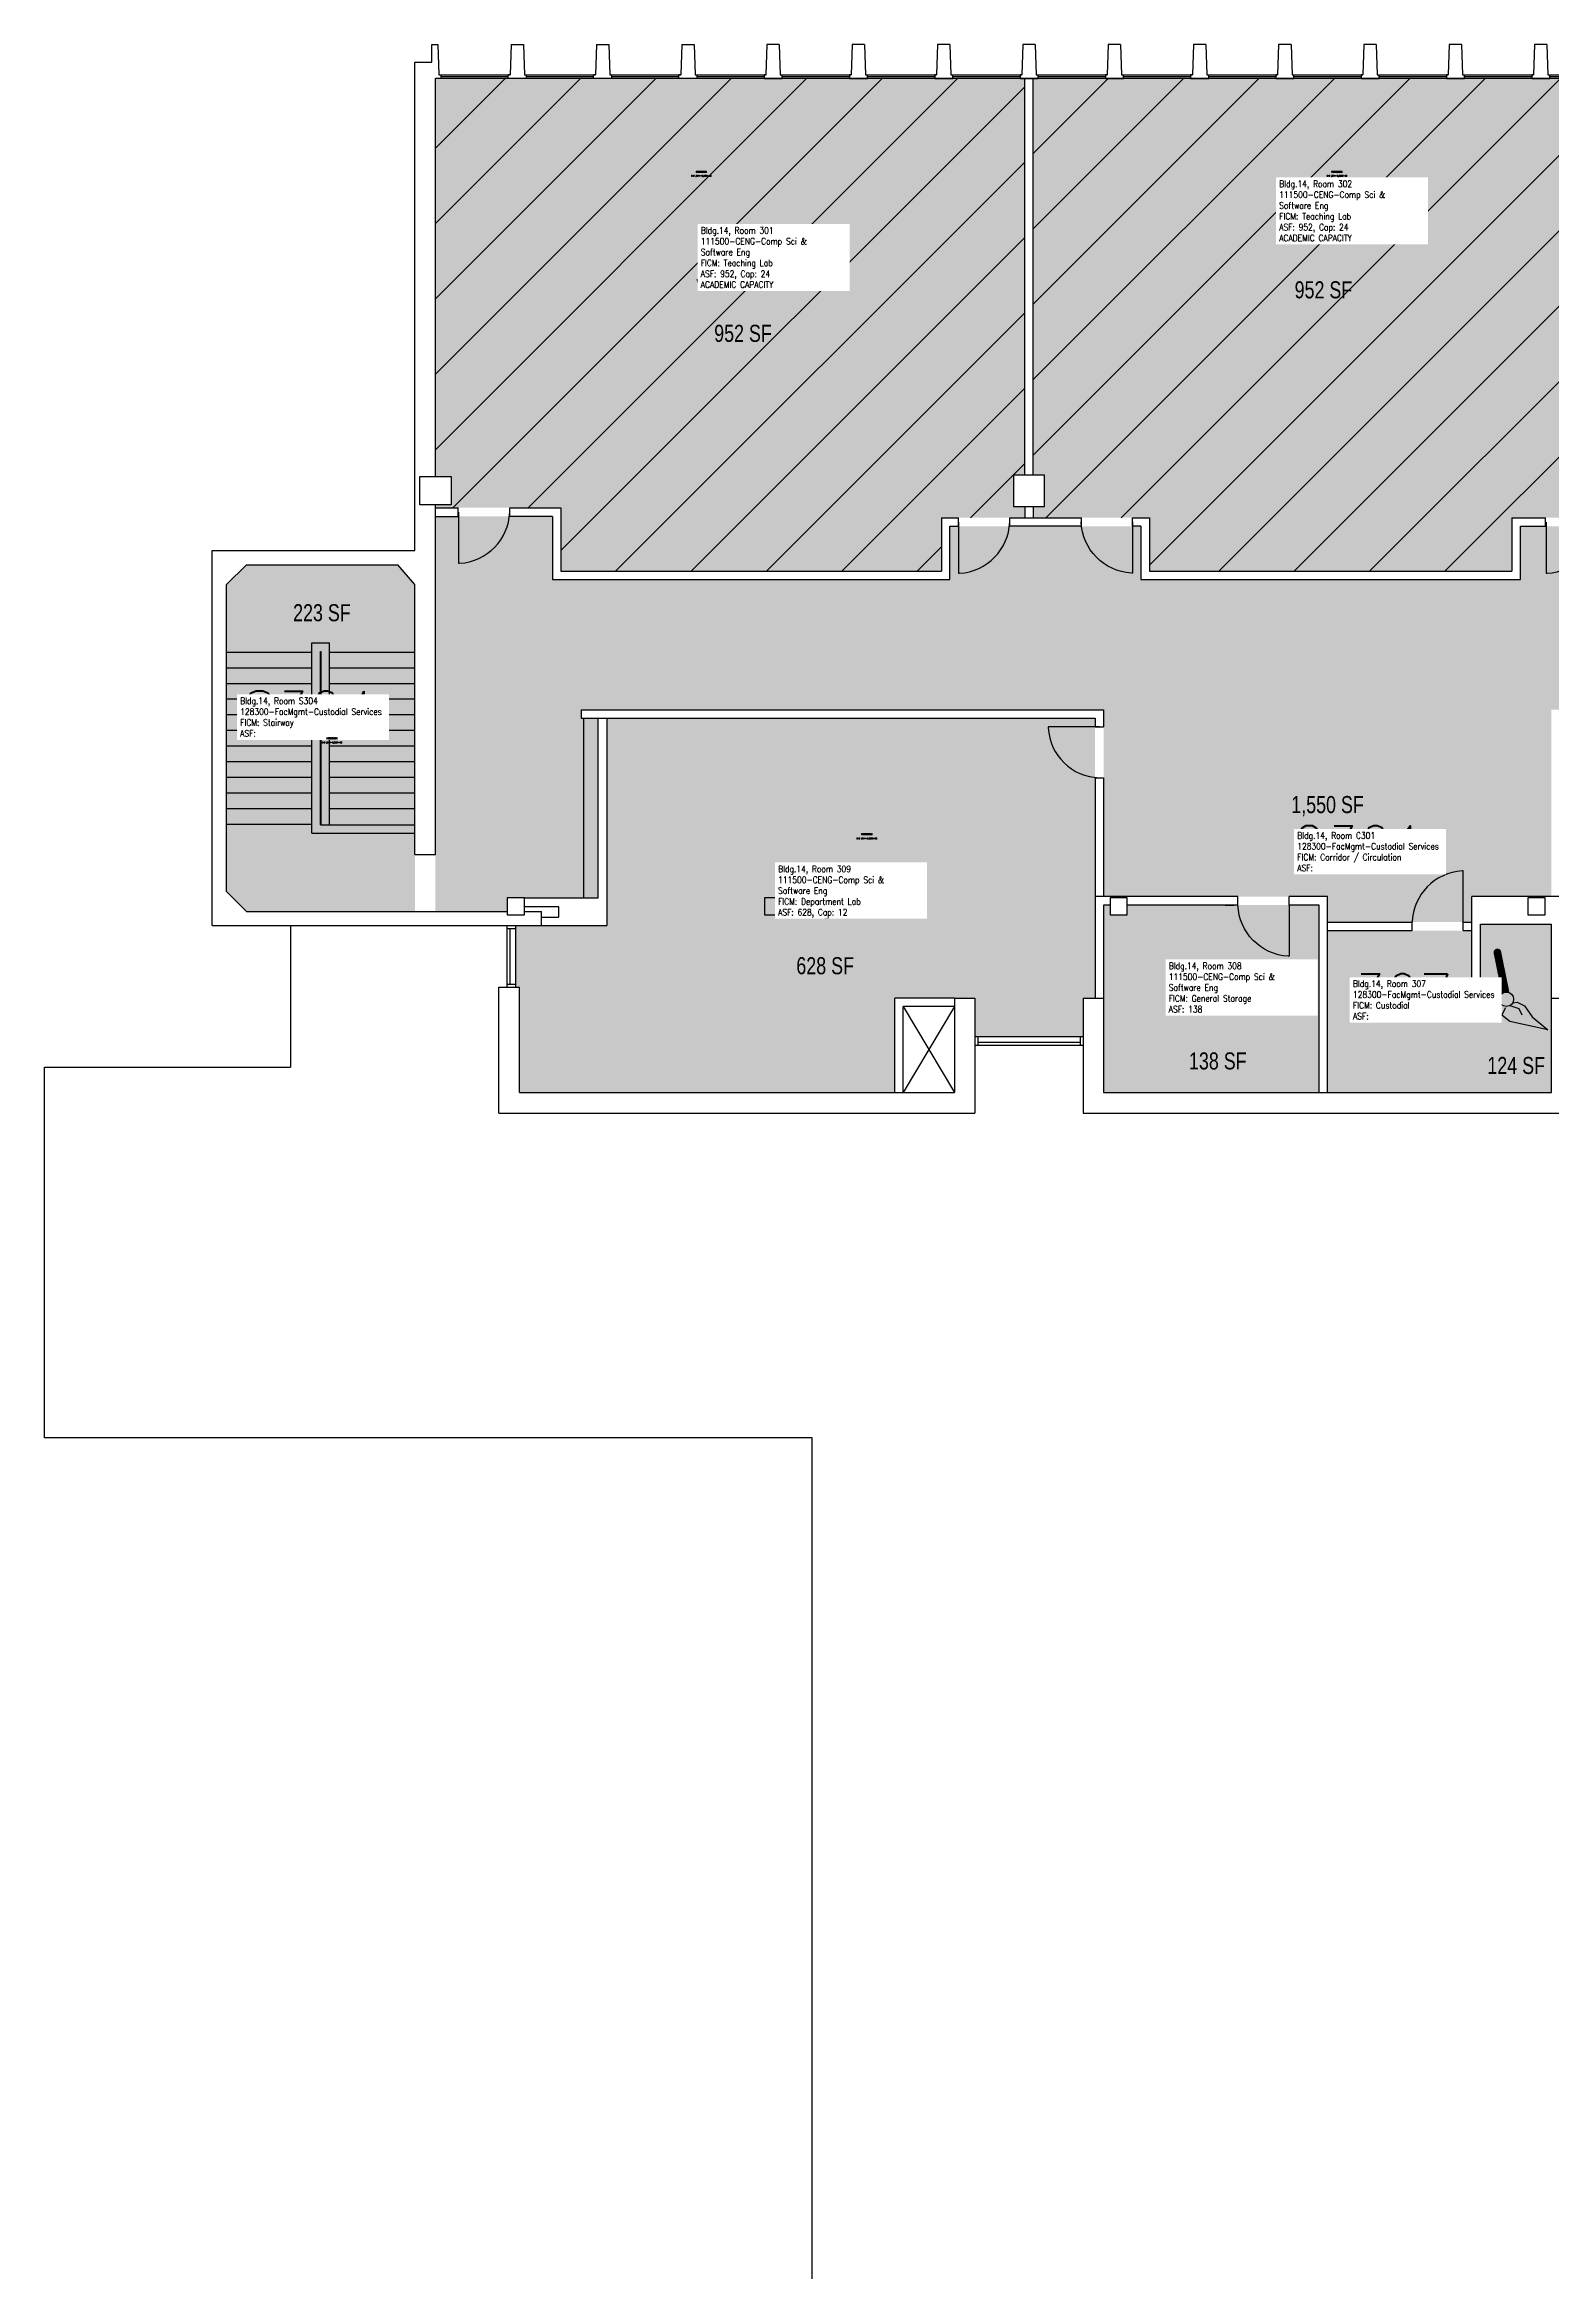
# Model space of a CAD drawing. Header units: inches. Extents: x -550 to 2079, y -844 to 2291.
# Drawn here: x -550 to 510, y 723 to 2291 of the extents above; entities that cross this region are included whole.
import ezdxf
from ezdxf.enums import TextEntityAlignment as Align

# ---------------------------------------------------------------- set-up
doc = ezdxf.new("R2010")
doc.units = ezdxf.units.IN
doc.header["$LTSCALE"] = 100
doc.header["$MEASUREMENT"] = 0
doc.layers.get('0').update_dxf_attribs({"linetype": 'CONTINUOUS'})
for name, color, linetype in [('A-DOOR', 2, 'CONTINUOUS'), ('A-FLOR', 3, 'CONTINUOUS'), ('A-GLAZ', 1, 'CONTINUOUS'), ('A-GLAZ-SILL', 2, 'CONTINUOUS'), ('A-IDEN-CNUM', 7, 'CONTINUOUS'), ('A-IDEN-ICON', 4, 'CONTINUOUS'), ('A-IDEN-RNUM', 7, 'CONTINUOUS'), ('A-IDEN-SNUM', 4, 'CONTINUOUS'), ('A-IDEN-VNUM', 4, 'CONTINUOUS'), ('A-ROOF', 2, 'CONTINUOUS'), ('A-WALL', 5, 'CONTINUOUS'), ('AREA-TEXT', 3, 'CONTINUOUS'), ('Rooms-Capacity', 4, 'CONTINUOUS'), ('Rooms-Category-Color', 7, 'CONTINUOUS'), ('Rooms-College-Color', 7, 'CONTINUOUS'), ('Rooms-Department-Color', 7, 'CONTINUOUS'), ('Rooms-Division-Color', 7, 'CONTINUOUS'), ('Rooms-Information', 7, 'CONTINUOUS')]:
    doc.layers.add(name, color=color, linetype=linetype)
doc.styles.add('AREA', font='arial.ttf', dxfattribs={"width": 0.75, "height": 18})
doc.styles.add('ROOMSNUMBER', font='TXT.SHX', dxfattribs={"height": 0.03})
doc.styles.add('ROOMVNUMBER', font='simplex.shx', dxfattribs={"width": 0.85})

# ---------------------------------------------------------------- blocks, each defined once
blk = doc.blocks.new('CPCUST')
for p, q in [((0.0262, -0.0408), (0.0446, -0.0406)), ((0.0297, -0.0341), (0.0376, -0.0302)), ((0.0376, -0.0302), (0.0533, -0.0324)), ((0.0446, -0.0406), (0.0543, -0.0505)), ((0.0533, -0.0324), (0.0745, -0.0479)), ((0.0171, -0.0639), (0.02, -0.0466)), ((0.0358, -0.0705), (0.0171, -0.0639)), ((0.1117, -0.0625), (0.0358, -0.0705)), ((0.0745, -0.0479), (0.1117, -0.0625))]:
    blk.add_line(p, q)
at = {"const_width": 0.015}
blk.add_lwpolyline([(-0.03, 0.05), (0.01, -0.0193)], dxfattribs=at)
at = {"const_width": 0.0075}
blk.add_lwpolyline([(-0.0332, 0.0481, 1), (-0.0268, 0.0519, 1)], format="xyb", close=True, dxfattribs=at)
blk.add_circle((0.0158, -0.0313), 0.0141)

msp = doc.modelspace()

# ---------------------------------------------------------------- hatches: boundary and pattern name
at = {"layer": 'Rooms-Capacity'}
h = msp.add_hatch(dxfattribs=at)
h.set_pattern_fill('ANSI31', color=256, scale=300, style=0)
h.paths.add_polyline_path([(-275, 2266.5), (139.5, 2266.5), (139.5, 1987.5), (131.5, 1987.5), (131.5, 1965.5), (139.5, 1965.5), (139.5, 1957.5), (80.9, 1957.5), (80.9, 1920), (-186.8, 1920), (-186.8, 1964.5), (-275, 1964.5), (-275, 1966.5), (-264, 1966.5), (-264, 1986.5), (-275, 1986.5)])
h = msp.add_hatch(dxfattribs=at)
h.set_pattern_fill('ANSI31', color=256, scale=300, style=0)
h.paths.add_polyline_path([(145.5, 2266.5), (559.5, 2266.5), (559.5, 1987.5), (551.5, 1987.5), (551.5, 1965.5), (559.5, 1965.5), (559.5, 1957.5), (482.2, 1957.5), (482.2, 1920), (227.2, 1920), (227.2, 1957.5), (145.5, 1957.5), (145.5, 1965.5), (153.5, 1965.5), (153.5, 1987.5), (145.5, 1987.5)])
at = {"layer": 'Rooms-Category-Color', "true_color": 0xe3f498}
for points in [[(-275, 2266.5), (139.5, 2266.5), (139.5, 1987.5), (131.5, 1987.5), (131.5, 1965.5), (139.5, 1965.5), (139.5, 1957.5), (80.9, 1957.5), (80.9, 1920), (-186.8, 1920), (-186.8, 1964.5), (-275, 1964.5), (-275, 1966.5), (-264, 1966.5), (-264, 1986.5), (-275, 1986.5)], [(145.5, 2266.5), (559.5, 2266.5), (559.5, 1987.5), (551.5, 1987.5), (551.5, 1965.5), (559.5, 1965.5), (559.5, 1957.5), (482.2, 1957.5), (482.2, 1920), (227.2, 1920), (227.2, 1957.5), (145.5, 1957.5), (145.5, 1965.5), (153.5, 1965.5), (153.5, 1987.5), (145.5, 1987.5)], [(-154.5, 1670.5), (-218.5, 1670.5), (-218.5, 1627.2), (-216, 1627.2), (-216, 1553), (48, 1553), (48, 1619.5), (104.5, 1619.5), (104.5, 1592.5), (180.5, 1592.5), (180.5, 1619.5), (189, 1619.5), (189, 1816.4), (-154.5, 1816.4)]]:
    msp.add_hatch(color=61, dxfattribs=at).paths.add_polyline_path(points)
at = {"layer": 'Rooms-Category-Color', "true_color": 0xadadad}
for points in [[(-275, 1958.5), (-192.8, 1958.5), (-192.8, 1914), (86.9, 1914), (86.9, 1951.5), (221.2, 1951.5), (221.2, 1914), (488.2, 1914), (488.2, 1951.5), (633.7, 1951.5), (633.7, 1914), (902, 1914), (902, 1958.5), (980, 1958.5), (980, 1680.5), (929.5, 1680.5), (929.5, 1690), (917.5, 1690), (917.5, 1680.5), (905.5, 1680.5), (905.5, 1670.5), (925, 1670.5), (925, 1627.2), (921, 1627.2), (921, 1553), (828.5, 1553), (828.5, 1670.4), (840.5, 1670.4), (840.5, 1690.4), (836.6, 1690.4), (836.6, 1816.4), (840.5, 1816.4), (840.5, 1822.4), (510, 1822.4), (510, 1691), (454, 1691), (454, 1673), (352.5, 1673), (352.5, 1691), (195, 1691), (195, 1822.4), (-172.5, 1822.4), (-172.5, 1816.4), (-160.5, 1816.4), (-160.5, 1690), (-224.5, 1690), (-224.5, 1680.5), (-275, 1680.5)], [(-289.5, 1720.5), (-289.5, 1680.5), (-408, 1680.5), (-422, 1694.5), (-422, 1910.5), (-408, 1924.5), (-301.5, 1924.5), (-289.5, 1910.5)], [(510, 1671.5), (460, 1671.5), (460, 1619.5), (454, 1619.5), (454, 1667), (352.5, 1667), (352.5, 1553), (510, 1553)]]:
    msp.add_hatch(color=253, dxfattribs=at).paths.add_polyline_path(points)
at = {"layer": 'Rooms-Category-Color', "true_color": 0xe3c5e1}
msp.add_hatch(color=254, dxfattribs=at).paths.add_polyline_path([(195, 1685), (199.5, 1685), (199.5, 1678), (211.5, 1678), (211.5, 1685), (346.5, 1685), (346.5, 1553), (195, 1553)])
at = {"layer": 'Rooms-College-Color', "true_color": 0x99d7b2}
for points in [[(-275, 2266.5), (139.5, 2266.5), (139.5, 1987.5), (131.5, 1987.5), (131.5, 1965.5), (139.5, 1965.5), (139.5, 1957.5), (80.9, 1957.5), (80.9, 1920), (-186.8, 1920), (-186.8, 1964.5), (-275, 1964.5), (-275, 1966.5), (-264, 1966.5), (-264, 1986.5), (-275, 1986.5)], [(145.5, 2266.5), (559.5, 2266.5), (559.5, 1987.5), (551.5, 1987.5), (551.5, 1965.5), (559.5, 1965.5), (559.5, 1957.5), (482.2, 1957.5), (482.2, 1920), (227.2, 1920), (227.2, 1957.5), (145.5, 1957.5), (145.5, 1965.5), (153.5, 1965.5), (153.5, 1987.5), (145.5, 1987.5)], [(-154.5, 1670.5), (-218.5, 1670.5), (-218.5, 1627.2), (-216, 1627.2), (-216, 1553), (48, 1553), (48, 1619.5), (104.5, 1619.5), (104.5, 1592.5), (180.5, 1592.5), (180.5, 1619.5), (189, 1619.5), (189, 1816.4), (-154.5, 1816.4)], [(195, 1685), (199.5, 1685), (199.5, 1678), (211.5, 1678), (211.5, 1685), (346.5, 1685), (346.5, 1553), (195, 1553)]]:
    msp.add_hatch(color=253, dxfattribs=at).paths.add_polyline_path(points)
at = {"layer": 'Rooms-College-Color', "true_color": 0xadadad}
for points in [[(-275, 1958.5), (-192.8, 1958.5), (-192.8, 1914), (86.9, 1914), (86.9, 1951.5), (221.2, 1951.5), (221.2, 1914), (488.2, 1914), (488.2, 1951.5), (633.7, 1951.5), (633.7, 1914), (902, 1914), (902, 1958.5), (980, 1958.5), (980, 1680.5), (929.5, 1680.5), (929.5, 1690), (917.5, 1690), (917.5, 1680.5), (905.5, 1680.5), (905.5, 1670.5), (925, 1670.5), (925, 1627.2), (921, 1627.2), (921, 1553), (828.5, 1553), (828.5, 1670.4), (840.5, 1670.4), (840.5, 1690.4), (836.6, 1690.4), (836.6, 1816.4), (840.5, 1816.4), (840.5, 1822.4), (510, 1822.4), (510, 1691), (454, 1691), (454, 1673), (352.5, 1673), (352.5, 1691), (195, 1691), (195, 1822.4), (-172.5, 1822.4), (-172.5, 1816.4), (-160.5, 1816.4), (-160.5, 1690), (-224.5, 1690), (-224.5, 1680.5), (-275, 1680.5)], [(-289.5, 1720.5), (-289.5, 1680.5), (-408, 1680.5), (-422, 1694.5), (-422, 1910.5), (-408, 1924.5), (-301.5, 1924.5), (-289.5, 1910.5)], [(510, 1671.5), (460, 1671.5), (460, 1619.5), (454, 1619.5), (454, 1667), (352.5, 1667), (352.5, 1553), (510, 1553)]]:
    msp.add_hatch(color=253, dxfattribs=at).paths.add_polyline_path(points)
at = {"layer": 'Rooms-Department-Color', "true_color": 0x99d7b2}
for points in [[(-275, 2266.5), (139.5, 2266.5), (139.5, 1987.5), (131.5, 1987.5), (131.5, 1965.5), (139.5, 1965.5), (139.5, 1957.5), (80.9, 1957.5), (80.9, 1920), (-186.8, 1920), (-186.8, 1964.5), (-275, 1964.5), (-275, 1966.5), (-264, 1966.5), (-264, 1986.5), (-275, 1986.5)], [(145.5, 2266.5), (559.5, 2266.5), (559.5, 1987.5), (551.5, 1987.5), (551.5, 1965.5), (559.5, 1965.5), (559.5, 1957.5), (482.2, 1957.5), (482.2, 1920), (227.2, 1920), (227.2, 1957.5), (145.5, 1957.5), (145.5, 1965.5), (153.5, 1965.5), (153.5, 1987.5), (145.5, 1987.5)], [(-154.5, 1670.5), (-218.5, 1670.5), (-218.5, 1627.2), (-216, 1627.2), (-216, 1553), (48, 1553), (48, 1619.5), (104.5, 1619.5), (104.5, 1592.5), (180.5, 1592.5), (180.5, 1619.5), (189, 1619.5), (189, 1816.4), (-154.5, 1816.4)], [(195, 1685), (199.5, 1685), (199.5, 1678), (211.5, 1678), (211.5, 1685), (346.5, 1685), (346.5, 1553), (195, 1553)]]:
    msp.add_hatch(color=253, dxfattribs=at).paths.add_polyline_path(points)
at = {"layer": 'Rooms-Department-Color', "true_color": 0xacacac}
for points in [[(-275, 1958.5), (-192.8, 1958.5), (-192.8, 1914), (86.9, 1914), (86.9, 1951.5), (221.2, 1951.5), (221.2, 1914), (488.2, 1914), (488.2, 1951.5), (633.7, 1951.5), (633.7, 1914), (902, 1914), (902, 1958.5), (980, 1958.5), (980, 1680.5), (929.5, 1680.5), (929.5, 1690), (917.5, 1690), (917.5, 1680.5), (905.5, 1680.5), (905.5, 1670.5), (925, 1670.5), (925, 1627.2), (921, 1627.2), (921, 1553), (828.5, 1553), (828.5, 1670.4), (840.5, 1670.4), (840.5, 1690.4), (836.6, 1690.4), (836.6, 1816.4), (840.5, 1816.4), (840.5, 1822.4), (510, 1822.4), (510, 1691), (454, 1691), (454, 1673), (352.5, 1673), (352.5, 1691), (195, 1691), (195, 1822.4), (-172.5, 1822.4), (-172.5, 1816.4), (-160.5, 1816.4), (-160.5, 1690), (-224.5, 1690), (-224.5, 1680.5), (-275, 1680.5)], [(-289.5, 1720.5), (-289.5, 1680.5), (-408, 1680.5), (-422, 1694.5), (-422, 1910.5), (-408, 1924.5), (-301.5, 1924.5), (-289.5, 1910.5)], [(510, 1671.5), (460, 1671.5), (460, 1619.5), (454, 1619.5), (454, 1667), (352.5, 1667), (352.5, 1553), (510, 1553)]]:
    msp.add_hatch(color=253, dxfattribs=at).paths.add_polyline_path(points)
at = {"layer": 'Rooms-Division-Color', "true_color": 0x99d7b2}
for points in [[(-275, 2266.5), (139.5, 2266.5), (139.5, 1987.5), (131.5, 1987.5), (131.5, 1965.5), (139.5, 1965.5), (139.5, 1957.5), (80.9, 1957.5), (80.9, 1920), (-186.8, 1920), (-186.8, 1964.5), (-275, 1964.5), (-275, 1966.5), (-264, 1966.5), (-264, 1986.5), (-275, 1986.5)], [(145.5, 2266.5), (559.5, 2266.5), (559.5, 1987.5), (551.5, 1987.5), (551.5, 1965.5), (559.5, 1965.5), (559.5, 1957.5), (482.2, 1957.5), (482.2, 1920), (227.2, 1920), (227.2, 1957.5), (145.5, 1957.5), (145.5, 1965.5), (153.5, 1965.5), (153.5, 1987.5), (145.5, 1987.5)], [(-154.5, 1670.5), (-218.5, 1670.5), (-218.5, 1627.2), (-216, 1627.2), (-216, 1553), (48, 1553), (48, 1619.5), (104.5, 1619.5), (104.5, 1592.5), (180.5, 1592.5), (180.5, 1619.5), (189, 1619.5), (189, 1816.4), (-154.5, 1816.4)], [(195, 1685), (199.5, 1685), (199.5, 1678), (211.5, 1678), (211.5, 1685), (346.5, 1685), (346.5, 1553), (195, 1553)]]:
    msp.add_hatch(color=253, dxfattribs=at).paths.add_polyline_path(points)
at = {"layer": 'Rooms-Division-Color', "true_color": 0xadadad}
for points in [[(-275, 1958.5), (-192.8, 1958.5), (-192.8, 1914), (86.9, 1914), (86.9, 1951.5), (221.2, 1951.5), (221.2, 1914), (488.2, 1914), (488.2, 1951.5), (633.7, 1951.5), (633.7, 1914), (902, 1914), (902, 1958.5), (980, 1958.5), (980, 1680.5), (929.5, 1680.5), (929.5, 1690), (917.5, 1690), (917.5, 1680.5), (905.5, 1680.5), (905.5, 1670.5), (925, 1670.5), (925, 1627.2), (921, 1627.2), (921, 1553), (828.5, 1553), (828.5, 1670.4), (840.5, 1670.4), (840.5, 1690.4), (836.6, 1690.4), (836.6, 1816.4), (840.5, 1816.4), (840.5, 1822.4), (510, 1822.4), (510, 1691), (454, 1691), (454, 1673), (352.5, 1673), (352.5, 1691), (195, 1691), (195, 1822.4), (-172.5, 1822.4), (-172.5, 1816.4), (-160.5, 1816.4), (-160.5, 1690), (-224.5, 1690), (-224.5, 1680.5), (-275, 1680.5)], [(-289.5, 1720.5), (-289.5, 1680.5), (-408, 1680.5), (-422, 1694.5), (-422, 1910.5), (-408, 1924.5), (-301.5, 1924.5), (-289.5, 1910.5)], [(510, 1671.5), (460, 1671.5), (460, 1619.5), (454, 1619.5), (454, 1667), (352.5, 1667), (352.5, 1553), (510, 1553)]]:
    msp.add_hatch(color=253, dxfattribs=at).paths.add_polyline_path(points)

# ---------------------------------------------------------------- linework, layer by layer
at = {"layer": 'A-DOOR'}
for points in [[(-258.8, 1961.5), (-258.8, 1925.5), (-258, 1925.5, 0.387439), (-222.8, 1961.5, 0.414214)], [(92.9, 1954.5), (92.9, 1918.5), (93.7, 1918.5, 0.387439), (128.9, 1954.5, 0.414214)], [(215.2, 1954.6), (215.3, 1918.6), (214.5, 1918.6, -0.387439), (179.2, 1954.6, -0.414214)], [(506.2, 1954.5), (506.2, 1918.5), (507, 1918.5, 0.387439), (542.2, 1954.5, 0.414214)], [(192, 1810.4), (156, 1810.4), (156, 1809.7, 0.39192), (192, 1774.6, 0.414214)], [(448, 1673), (448, 1709), (447.3, 1709, 0.387439), (412, 1673, 0.414214)], [(325.5, 1685), (325.5, 1649), (324.8, 1649, -0.387439), (289.5, 1685, -0.414214)]]:
    msp.add_lwpolyline(points, format="xyb", dxfattribs=at)
at = {"layer": 'A-FLOR'}
for p, q in [((-422, 1863), (-362, 1863)), ((-422, 1852), (-362, 1852)), ((-349.5, 1863), (-289.5, 1863)), ((-349.5, 1852), (-289.5, 1852)), ((-422, 1841), (-362, 1841)), ((-349.5, 1841), (-289.5, 1841)), ((-422, 1830), (-362, 1830)), ((-422, 1819), (-362, 1819)), ((-349.5, 1830), (-289.5, 1830)), ((-349.5, 1819), (-289.5, 1819)), ((-422, 1808), (-362, 1808)), ((-349.5, 1808), (-289.5, 1808)), ((-422, 1797), (-362, 1797)), ((-349.5, 1797), (-289.5, 1797)), ((-422, 1786), (-362, 1786)), ((-422, 1775), (-362, 1775)), ((-349.5, 1786), (-289.5, 1786)), ((-349.5, 1775), (-289.5, 1775)), ((-422, 1764), (-362, 1764)), ((-349.5, 1764), (-289.5, 1764)), ((-422, 1753), (-362, 1753)), ((-422, 1742), (-362, 1742)), ((-349.5, 1753), (-289.5, 1753)), ((90, 1613.5), (54, 1553)), ((54, 1613.5), (90, 1553))]:
    msp.add_line(p, q, dxfattribs=at)
msp.add_lwpolyline([(-170.8, 1816.4), (-170.8, 1690)], dxfattribs=at)
at = {"layer": 'A-GLAZ'}
for p, q in [((-223.9, 2267.7), (-271.2, 2267.7)), ((-163.9, 2267.7), (-211.2, 2267.7)), ((-103.9, 2267.7), (-151.2, 2267.7)), ((-43.8, 2267.7), (-91.2, 2267.7)), ((16.2, 2267.7), (-31.1, 2267.7)), ((76.2, 2267.7), (28.9, 2267.7)), ((136.2, 2267.7), (88.9, 2267.7)), ((196.2, 2267.7), (148.9, 2267.7)), ((256.2, 2267.7), (208.9, 2267.7)), ((316.2, 2267.7), (268.9, 2267.7)), ((376.2, 2267.7), (328.9, 2267.7)), ((436.2, 2267.7), (388.9, 2267.7)), ((496.2, 2267.7), (448.9, 2267.7)), ((556.2, 2267.7), (508.9, 2267.7)), ((-222.5, 1629.3), (-222.5, 1668.5)), ((106.5, 1588.5), (178.5, 1588.5))]:
    msp.add_line(p, q, dxfattribs=at)
at = {"layer": 'A-GLAZ-SILL'}
for p, q in [((-272.4, 2269.1), (-222.5, 2269.1)), ((976.4, 2266.5), (-271.2, 2266.5)), ((-212.4, 2269.1), (-162.5, 2269.1)), ((-152.4, 2269.1), (-102.5, 2269.1)), ((-92.4, 2269.1), (-42.5, 2269.1)), ((-32.4, 2269.1), (17.4, 2269.1)), ((27.5, 2269.1), (77.4, 2269.1)), ((87.5, 2269.1), (137.4, 2269.1)), ((147.5, 2269.1), (197.4, 2269.1)), ((207.5, 2269.1), (257.4, 2269.1)), ((267.5, 2269.1), (317.4, 2269.1)), ((327.5, 2269.1), (377.4, 2269.1)), ((387.5, 2269.1), (437.4, 2269.1)), ((447.5, 2269.1), (497.4, 2269.1)), ((507.5, 2269.1), (557.4, 2269.1)), ((-224.5, 1629.3), (-224.5, 1668.5)), ((-218.5, 1629.3), (-218.5, 1668.5)), ((106.5, 1592.5), (178.5, 1592.5)), ((106.5, 1586.5), (178.5, 1586.5))]:
    msp.add_line(p, q, dxfattribs=at)
at = {"layer": 'A-ROOF'}
for p, q in [((-377, 1670.5), (-377, 1571)), ((-550, 1310), (-550, 1571)), ((-550, 1571), (-377, 1571)), ((-10, 1310), (-550, 1310)), ((-10, 5), (-10, 1310))]:
    msp.add_line(p, q, dxfattribs=at)
at = {"layer": 'A-WALL'}
for p, q in [((-277.5, 2278), (-277.5, 2290.5)), ((-277.5, 2290.5), (-273.3, 2290.5)), ((-273.3, 2290.5), (-272.6, 2269.1)), ((-221.8, 2290.5), (-222.5, 2269.1)), ((-221.8, 2290.5), (-213.1, 2290.5)), ((-213.1, 2290.5), (-212.4, 2269.1)), ((-161.8, 2290.5), (-162.5, 2269.1)), ((-161.8, 2290.5), (-153.1, 2290.5)), ((-153.1, 2290.5), (-152.4, 2269.1)), ((-101.8, 2290.5), (-102.5, 2269.1)), ((-101.8, 2290.5), (-93.1, 2290.5)), ((-93.1, 2290.5), (-92.4, 2269.1)), ((-41.9, 2290.5), (-42.6, 2269.1)), ((-33.2, 2290.5), (-41.9, 2290.5)), ((-33.2, 2290.5), (-32.5, 2269.1)), ((18.1, 2290.5), (17.4, 2269.1)), ((26.8, 2290.5), (18.1, 2290.5)), ((26.8, 2290.5), (27.5, 2269.1)), ((78.1, 2290.5), (77.4, 2269.1)), ((86.8, 2290.5), (78.1, 2290.5)), ((86.8, 2290.5), (87.5, 2269.1)), ((138.1, 2290.5), (137.4, 2269.1)), ((146.8, 2290.5), (138.1, 2290.5)), ((146.8, 2290.5), (147.5, 2269.1)), ((198.1, 2290.5), (197.4, 2269.1)), ((206.8, 2290.5), (198.1, 2290.5)), ((206.8, 2290.5), (207.5, 2269.1)), ((258.1, 2290.5), (257.4, 2269.1)), ((266.8, 2290.5), (258.1, 2290.5)), ((266.8, 2290.5), (267.5, 2269.1)), ((318.1, 2290.5), (317.4, 2269.1)), ((326.8, 2290.5), (318.1, 2290.5)), ((326.8, 2290.5), (327.5, 2269.1)), ((378.1, 2290.5), (377.4, 2269.1)), ((386.8, 2290.5), (378.1, 2290.5)), ((386.8, 2290.5), (387.5, 2269.1)), ((438.1, 2290.5), (437.4, 2269.1)), ((446.8, 2290.5), (438.1, 2290.5)), ((446.8, 2290.5), (447.5, 2269.1)), ((498.1, 2290.5), (497.4, 2269.1)), ((506.8, 2290.5), (498.1, 2290.5)), ((506.8, 2290.5), (507.5, 2269.1)), ((-289.5, 1934.5), (-289.5, 2278)), ((-289.5, 2278), (-277.5, 2278)), ((-271.2, 2266.5), (-275, 2266.5)), ((-275, 1986.5), (-275, 2266.5)), ((-272.6, 2269.1), (-271.2, 2269.1)), ((-271.2, 2269.1), (-271.2, 2266.5)), ((-223.9, 2266.5), (-223.9, 2269.1)), ((-222.5, 2269.1), (-223.9, 2269.1)), ((-211.2, 2266.5), (-223.9, 2266.5)), ((-212.4, 2269.1), (-211.2, 2269.1)), ((-211.2, 2269.1), (-211.2, 2266.5)), ((-163.9, 2266.5), (-163.9, 2269.1)), ((-162.5, 2269.1), (-163.9, 2269.1)), ((-151.2, 2266.5), (-163.9, 2266.5)), ((-152.4, 2269.1), (-151.2, 2269.1)), ((-151.2, 2269.1), (-151.2, 2266.5)), ((-103.9, 2266.5), (-103.9, 2269.1)), ((-102.5, 2269.1), (-103.9, 2269.1)), ((-91.2, 2266.5), (-103.9, 2266.5)), ((-92.4, 2269.1), (-91.2, 2269.1)), ((-91.2, 2269.1), (-91.2, 2266.5)), ((-42.6, 2269.1), (-43.8, 2269.1)), ((-43.8, 2269.1), (-43.8, 2266.5)), ((-43.8, 2266.5), (-31.1, 2266.5)), ((-32.5, 2269.1), (-31.1, 2269.1)), ((-31.1, 2266.5), (-31.1, 2269.1)), ((17.4, 2269.1), (16.2, 2269.1)), ((16.2, 2269.1), (16.2, 2266.5)), ((16.2, 2266.5), (28.9, 2266.5)), ((27.5, 2269.1), (28.9, 2269.1)), ((28.9, 2266.5), (28.9, 2269.1)), ((77.4, 2269.1), (76.2, 2269.1)), ((76.2, 2269.1), (76.2, 2266.5)), ((76.2, 2266.5), (88.9, 2266.5)), ((87.5, 2269.1), (88.9, 2269.1)), ((88.9, 2266.5), (88.9, 2269.1)), ((137.4, 2269.1), (136.2, 2269.1)), ((136.2, 2269.1), (136.2, 2266.5)), ((136.2, 2266.5), (148.9, 2266.5)), ((139.5, 1987.5), (139.5, 2266.5)), ((145.5, 1987.5), (145.5, 2266.5)), ((147.5, 2269.1), (148.9, 2269.1)), ((148.9, 2266.5), (148.9, 2269.1)), ((197.4, 2269.1), (196.2, 2269.1)), ((196.2, 2269.1), (196.2, 2266.5)), ((196.2, 2266.5), (208.9, 2266.5)), ((207.5, 2269.1), (208.9, 2269.1)), ((208.9, 2266.5), (208.9, 2269.1)), ((257.4, 2269.1), (256.2, 2269.1)), ((256.2, 2269.1), (256.2, 2266.5)), ((256.2, 2266.5), (268.9, 2266.5)), ((267.5, 2269.1), (268.9, 2269.1)), ((268.9, 2266.5), (268.9, 2269.1)), ((317.4, 2269.1), (316.2, 2269.1)), ((316.2, 2269.1), (316.2, 2266.5)), ((316.2, 2266.5), (328.9, 2266.5)), ((327.5, 2269.1), (328.9, 2269.1)), ((328.9, 2266.5), (328.9, 2269.1)), ((377.4, 2269.1), (376.2, 2269.1)), ((376.2, 2269.1), (376.2, 2266.5)), ((376.2, 2266.5), (388.9, 2266.5)), ((387.5, 2269.1), (388.9, 2269.1)), ((388.9, 2266.5), (388.9, 2269.1)), ((437.4, 2269.1), (436.2, 2269.1)), ((436.2, 2269.1), (436.2, 2266.5)), ((436.2, 2266.5), (448.9, 2266.5)), ((447.5, 2269.1), (448.9, 2269.1)), ((448.9, 2266.5), (448.9, 2269.1)), ((497.4, 2269.1), (496.2, 2269.1)), ((496.2, 2269.1), (496.2, 2266.5)), ((496.2, 2266.5), (508.9, 2266.5)), ((507.5, 2269.1), (508.9, 2269.1)), ((508.9, 2266.5), (508.9, 2269.1)), ((-286, 1986.5), (-264, 1986.5)), ((-286, 1966.5), (-286, 1986.5)), ((-264, 1986.5), (-264, 1966.5)), ((131.5, 1987.5), (131.5, 1965.5)), ((153.5, 1987.5), (131.5, 1987.5)), ((153.5, 1965.5), (153.5, 1987.5)), ((-264, 1966.5), (-286, 1966.5)), ((-275, 1720.5), (-275, 1966.5)), ((-275, 1964.5), (-259, 1964.5)), ((-259, 1958.5), (-259, 1964.5)), ((-222.8, 1958.5), (-222.8, 1964.5)), ((131.5, 1965.5), (153.5, 1965.5)), ((139.5, 1965.5), (139.5, 1957.5)), ((145.5, 1965.5), (145.5, 1957.5)), ((-275, 1958.5), (-259, 1958.5)), ((-192.8, 1958.5), (-222.8, 1958.5)), ((-192.8, 1958.5), (-192.8, 1914)), ((80.9, 1957.5), (92.9, 1957.5)), ((86.9, 1951.5), (92.9, 1951.5)), ((92.9, 1951.5), (92.9, 1957.5)), ((128.9, 1951.5), (128.9, 1957.5)), ((179.4, 1951.5), (128.9, 1951.5)), ((179.4, 1951.5), (179.4, 1957.5)), ((215.2, 1951.5), (215.2, 1957.5)), ((221.2, 1951.5), (215.2, 1951.5)), ((221.2, 1951.5), (221.2, 1914)), ((227.2, 1957.5), (227.2, 1920)), ((482.2, 1957.5), (505.9, 1957.5)), ((488.2, 1951.5), (505.9, 1951.5)), ((505.9, 1951.5), (505.9, 1957.5)), ((-432, 1670.5), (-432, 1934.5)), ((-432, 1934.5), (-289.5, 1934.5)), ((-422, 1910.5), (-408, 1924.5)), ((-408, 1924.5), (-301.5, 1924.5)), ((-289.5, 1910.5), (-301.5, 1924.5)), ((-192.8, 1914), (86.9, 1914)), ((-186.8, 1920), (80.9, 1920)), ((221.2, 1914), (488.2, 1914)), ((227.2, 1920), (482.2, 1920)), ((-422, 1694.5), (-422, 1910.5)), ((-289.5, 1720.5), (-289.5, 1910.5)), ((-362, 1735.5), (-362, 1869.5)), ((-362, 1869.5), (-349.5, 1869.5)), ((-349.5, 1741.5), (-349.5, 1869.5)), ((-356, 1741.5), (-356, 1863.5)), ((-356, 1863.5), (-355.5, 1863.5)), ((-355.5, 1741.5), (-355.5, 1863.5)), ((-172.5, 1822.4), (195, 1822.4)), ((-172.5, 1816.4), (189, 1816.4)), ((-356, 1741.5), (-289.5, 1741.5)), ((-362, 1735.5), (-289.5, 1735.5)), ((-289.5, 1720.5), (-275, 1720.5)), ((-422, 1694.5), (-408, 1680.5)), ((-408, 1680.5), (-224.5, 1680.5)), ((-224.5, 1690), (-224.5, 1678)), ((-212.5, 1690), (-224.5, 1690)), ((-224.5, 1678), (-212.5, 1678)), ((-212.5, 1678), (-212.5, 1690)), ((-212.5, 1680.5), (-200.5, 1680.5)), ((-200.5, 1670.5), (-200.5, 1680.5)), ((-43.5, 1690), (-43.5, 1678)), ((-31.5, 1690), (-43.5, 1690)), ((-43.5, 1678), (-31.5, 1678)), ((-31.5, 1678), (-31.5, 1690)), ((199.5, 1690), (199.5, 1678)), ((211.5, 1690), (199.5, 1690)), ((199.5, 1678), (211.5, 1678)), ((211.5, 1678), (211.5, 1690)), ((346.5, 1667), (346.5, 1685)), ((352.5, 1667), (352.5, 1691)), ((516, 1691), (454, 1691)), ((454, 1619.5), (454, 1691)), ((493.5, 1690), (493.5, 1678)), ((505.5, 1690), (493.5, 1690)), ((493.5, 1678), (505.5, 1678)), ((505.5, 1678), (505.5, 1690)), ((-432, 1670.5), (-200.5, 1670.5)), ((-224.5, 1668.5), (-224.5, 1670.5)), ((-224.5, 1668.5), (-218.5, 1668.5)), ((-218.5, 1668.5), (-218.5, 1670.5)), ((346.5, 1553), (346.5, 1667)), ((352.5, 1673), (412, 1673)), ((352.5, 1553), (352.5, 1667)), ((352.5, 1667), (412, 1667)), ((412, 1667), (412, 1673)), ((448, 1673), (454, 1673)), ((448, 1667), (448, 1673)), ((448, 1667), (454, 1667)), ((460, 1619.5), (460, 1671.5)), ((460, 1671.5), (510, 1671.5)), ((510, 1619.5), (510, 1671.5)), ((-230.5, 1538.5), (-230.5, 1627.2)), ((-230.5, 1627.2), (-216, 1627.2)), ((-224.5, 1629.3), (-218.5, 1629.3)), ((-224.5, 1627.2), (-224.5, 1629.3)), ((-218.5, 1627.2), (-218.5, 1629.3)), ((-216, 1553), (-216, 1627.2)), ((48, 1553), (48, 1619.5)), ((90, 1619.5), (48, 1619.5)), ((90, 1619.5), (104.5, 1619.5)), ((90, 1619.5), (90, 1553)), ((104.5, 1619.5), (104.5, 1538.5)), ((180.5, 1619.5), (180.5, 1538.5)), ((180.5, 1619.5), (195, 1619.5)), ((195, 1619.5), (195, 1553)), ((454, 1619.5), (460, 1619.5)), ((510, 1619.5), (524.5, 1619.5)), ((510, 1553), (510, 1619.5)), ((54, 1553), (54, 1613.5)), ((90, 1613.5), (54, 1613.5)), ((104.5, 1592.5), (106.5, 1592.5)), ((104.5, 1586.5), (106.5, 1586.5)), ((106.5, 1592.5), (106.5, 1586.5)), ((178.5, 1592.5), (178.5, 1586.5)), ((178.5, 1592.5), (180.5, 1592.5)), ((178.5, 1586.5), (180.5, 1586.5)), ((-216, 1553), (90, 1553)), ((195, 1553), (510, 1553)), ((-230.5, 1538.5), (104.5, 1538.5)), ((180.5, 1538.5), (524.5, 1538.5))]:
    msp.add_line(p, q, dxfattribs=at)
for points in [[(-222.8, 1964.5), (-186.8, 1964.5)], [(-186.8, 1964.5), (-186.8, 1920)], [(80.9, 1957.5), (80.9, 1920)], [(86.9, 1914), (86.9, 1951.5)], [(128.9, 1957.5), (179.4, 1957.5)], [(215.2, 1957.5), (227.2, 1957.5)], [(482.2, 1957.5), (482.2, 1920)], [(488.2, 1914), (488.2, 1951.5)], [(-172.5, 1822.4), (-172.5, 1816.4)], [(195, 1822.4), (195, 1810.4)], [(-212.5, 1690), (-160.5, 1690), (-160.5, 1816.4)], [(-154.5, 1816.4), (-154.5, 1670.5)], [(189, 1816.4), (189, 1810.4)], [(189, 1810.4), (195, 1810.4)], [(189, 1774.6), (195, 1774.6)], [(189, 1774.6), (189, 1619.5)], [(195, 1774.6), (195, 1691)], [(-212.5, 1684), (-188.5, 1684)], [(-188.5, 1684), (-188.5, 1676.5)], [(289.5, 1691), (189, 1691)], [(195, 1685), (195, 1619.5)], [(199.5, 1685), (195, 1685)], [(289.5, 1685), (211.5, 1685)], [(280.5, 1685), (286.5, 1685)], [(289.5, 1685), (289.5, 1691)], [(325.5, 1685), (325.5, 1691)], [(352.5, 1691), (325.5, 1691)], [(346.5, 1685), (325.5, 1685)], [(-200.5, 1676.5), (-188.5, 1676.5)], [(-200.5, 1670.5), (-154.5, 1670.5)]]:
    msp.add_lwpolyline(points, dxfattribs=at)

# ---------------------------------------------------------------- block references
at = {"layer": 'A-IDEN-ICON', "xscale": 360.0000000014619, "yscale": 360.0000000014619, "zscale": 360.0000000014619, "rotation": 341.5371971224709}
msp.add_blockref('CPCUST', (476.5, 1631.2), dxfattribs=at)

# ---------------------------------------------------------------- texts
at = {"layer": 'A-IDEN-CNUM', "style": 'ROOMSNUMBER', "width": 0.85}
for s, p in [('CAD #014-0_0301-00', (-88, 2198)), ('CAD #014-0_0302-00', (359.1, 2198)), ('CAD #014-0_S304-00', (-347.8, 1799.3)), ('CAD #014-0_0309-00', (28.4, 1731.8)), ('CAD #014-0_C301-00', (372.1, 1716.9)), ('CAD #014-0_0308-00', (251.8, 1621.8)), ('CAD #014-0_0307-00', (406.8, 1621.8))]:
    msp.add_text(s, height=1, rotation=360, dxfattribs=at).set_placement(p, align=Align.MIDDLE)
at = {"layer": 'A-IDEN-RNUM', "style": 'ROOMSNUMBER', "width": 0.85}
for s, p in [('0301-00', (-88, 2201)), ('0302-00', (359.1, 2201)), ('S304-00', (-347.8, 1802.3)), ('0309-00', (28.4, 1734.8)), ('C301-00', (372.1, 1719.9)), ('0308-00', (251.8, 1624.8)), ('0307-00', (406.8, 1624.8))]:
    msp.add_text(s, height=1, rotation=360, dxfattribs=at).set_placement(p, align=Align.MIDDLE)
at = {"layer": 'A-IDEN-SNUM', "style": 'ROOMSNUMBER', "width": 0.85}
for s, p in [('0140030100', (-88, 2201)), ('0140030200', (359.1, 2201)), ('0140S30400', (-347.8, 1802.3)), ('0140030900', (28.4, 1734.8)), ('0140C30100', (372.1, 1719.9)), ('0140030800', (251.8, 1624.8)), ('0140030700', (406.8, 1624.8))]:
    msp.add_text(s, height=1, rotation=360, dxfattribs=at).set_placement(p, align=Align.MIDDLE)
at = {"layer": 'A-IDEN-VNUM', "style": 'ROOMVNUMBER', "width": 0.85}
for s, p in [('302', (353.5, 2168.1)), ('301', (-59.2, 2135.3)), ('S304', (-363.8, 1819.5)), ('C301', (374, 1724.8)), ('309', (0.3, 1692.1)), ('308', (275.8, 1625.4)), ('307', (405.3, 1620.5))]:
    msp.add_text(s, height=32, dxfattribs=at).set_placement(p, align=Align.MIDDLE_CENTER)
at = {"layer": 'AREA-TEXT', "style": 'AREA', "width": 0.75}
for s, p in [('952 SF', (349.6, 2117.9)), ('952 SF', (-58.7, 2087.3)), ('223 SF', (-354.9, 1890.7)), ('1,550 SF', (352.5, 1755.7)), ('628 SF', (-0.9, 1642.3)), ('138 SF', (275.3, 1575.3)), ('124 SF', (485.2, 1572.1))]:
    msp.add_text(s, height=12, dxfattribs=at).set_placement(p, align=Align.MIDDLE_CENTER)

# ---------------------------------------------------------------- next in the draw order: texts
at = {"layer": 'Rooms-Information', "width": 102.4, "attachment_point": 7, "style": 'ROOMVNUMBER', "bg_fill": 3, "box_fill_scale": 1.5, "bg_fill_color": 256, "bg_fill_true_color": 13158600, "bg_fill_transparency": 0}
for s, insert, char_height in [('Bldg.14, Room 302^M^J111500-CENG-Comp Sci & Software Eng^M^JFICM: Teaching Lab^M^JASF: 952, Cap: 24^M^JACADEMIC CAPACITY', (318.5, 2152.1), 4.5714), ('Bldg.14, Room 301^M^J111500-CENG-Comp Sci & Software Eng^M^JFICM: Teaching Lab^M^JASF: 952, Cap: 24^M^JACADEMIC CAPACITY', (-88.4, 2119.3), 4.5714), ('Bldg.14, Room S304^M^J128300-FacMgmt-Custodial Services^M^JFICM: Stairway^M^JASF: ', (-412.4, 1803.5), 4.571), ('Bldg.14, Room C301^M^J128300-FacMgmt-Custodial Services^M^JFICM: Corridor / Circulation^M^JASF: ', (331.2, 1708.8), 4.571), ('Bldg.14, Room 309^M^J111500-CENG-Comp Sci & Software Eng^M^JFICM: Department Lab^M^JASF: 628, Cap: 12', (-34, 1676.1), 4.5714), ('Bldg.14, Room 308^M^J111500-CENG-Comp Sci & Software Eng^M^JFICM: General Storage^M^JASF: 138', (240.8, 1609.4), 4.571), ('Bldg.14, Room 307^M^J128300-FacMgmt-Custodial Services^M^JFICM: Custodial^M^JASF: ', (370.4, 1604.5), 4.571)]:
    msp.add_mtext(s, dxfattribs=dict(at, insert=insert, char_height=char_height))

doc.saveas('drawing.dxf')
